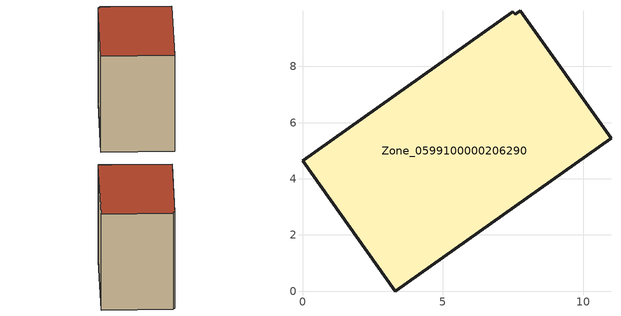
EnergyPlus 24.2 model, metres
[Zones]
Zone_0599100000206290
 floor ground (C_G): 0,4.64 7.49,9.95 7.57,9.85 7.75,9.98 10.98,5.44 3.31,0 z0
 wall outside (C_F): 0,4.64 3.31,0 10.98,5.44 7.75,9.98 7.57,9.85 7.49,9.95 0,4.64 z0:8.11
 roof outside (C_R): 7.49,9.95 0,4.64 3.31,0 10.98,5.44 7.75,9.98 7.57,9.85 z8.11
[BUILDING]
Pand.0599100000206290: North Axis=0; Terrain=City; Loads Convergence Tolerance Value=0.04; Temperature Convergence Tolerance Value=0.4; Solar Distribution=FullExterior; Maximum Number of Warmup Days=25; Minimum Number of Warmup Days=1
[Site:Location]
Rotterdam.The.Hague.AP_ZH_NLD Design_Conditions: Latitude=51.96; Longitude=4.45; Time Zone=1; Elevation=-4.5
[SITE:GROUNDTEMPERATURE:BUILDINGSURFACE]
18, 18, 18, 18, 18, 18, 18, 18, 18, 18, 18, 18
[MATERIAL] Thermal Absorptance=0.9; Solar Absorptance=0.7; Visible Absorptance=0.7
Name | Roughness | Thickness | Conductivity | Density | Specific Heat
G.TI.1975-1991 | MediumSmooth | 0.15 | 0.288461 | 540 | 1210
F.TI.1975-1991 | Rough | 0.3 | 0.230769 | 1920 | 840
R.TI.1975-1991 | MediumRough | 0.2 | 0.153846 | 1500 | 1000
[CONSTRUCTION]
C_G: G.TI.1975-1991
C_F: F.TI.1975-1991
C_R: R.TI.1975-1991
[ZONE]
Zone_0599100000206290: Type=1; Multiplier=1; Ceiling Height=Autocalculate; Volume=Autocalculate; Floor Area=autocalculate; Part of Total Floor Area=Yes
[ZONEINFILTRATION:DESIGNFLOWRATE]
Infil_Zone_0599100000206290: Zone or ZoneList or Space or SpaceList=Zone_0599100000206290; Schedule=AlwaysOn; Design Flow Rate Calculation Method=Flow/Area; Flow Rate per Floor Area=0.003; Constant Term Coefficient=1; Temperature Term Coefficient=0; Velocity Term Coefficient=0; Velocity Squared Term Coefficient=0
[HVACTEMPLATE:ZONE:IDEALLOADSAIRSYSTEM]
Zone_0599100000206290: Maximum Heating Supply Air Temperature=50; Minimum Cooling Supply Air Temperature=13; Maximum Heating Supply Air Humidity Ratio=0.0156; Minimum Cooling Supply Air Humidity Ratio=0.0077; Heating Limit=NoLimit; Cooling Limit=NoLimit; Dehumidification Control Type=ConstantSensibleHeatRatio; Cooling Sensible Heat Ratio=0.7; Dehumidification Setpoint=60; Humidification Control Type=None; Humidification Setpoint=30; Outdoor Air Method=None; Outdoor Air Flow Rate per Person=0.00944; Outdoor Air Flow Rate per Zone Floor Area=0; Outdoor Air Flow Rate per Zone=0; Demand Controlled Ventilation Type=None; Outdoor Air Economizer Type=NoEconomizer; Heat Recovery Type=None; Sensible Heat Recovery Effectiveness=0.7; Latent Heat Recovery Effectiveness=0.65
[ZONECONTROL:THERMOSTAT]
ThermostatControl_Zone_0599100000206290: Zone or ZoneList=Zone_0599100000206290; Control Type Schedule=DualSetpointControlType; Control 1=Thermostat_Zone_0599100000206290; Temperature Difference Between Cutout And Setpoint=0
[THERMOSTATSETPOINT:DUALSETPOINT]
Thermostat_Zone_0599100000206290: Heating Setpoint Temperature Schedule=HeatingSetpoint_Zone_0599100000206290; Cooling Setpoint Temperature Schedule=CoolingSetpoint_Zone_0599100000206290
[SCHEDULE:COMPACT]
HeatingSetpoint_Zone_0599100000206290: Through: 12/31, For: AllDays, Until: 24:00, 21
CoolingSetpoint_Zone_0599100000206290: Through: 12/31, For: AllDays, Until: 24:00, 24
DualSetpointControlType: Through: 12/31, For: AllDays, Until: 24:00, 4
AlwaysOn: Through: 12/31, For: AllDays, Until: 24:00, 1
